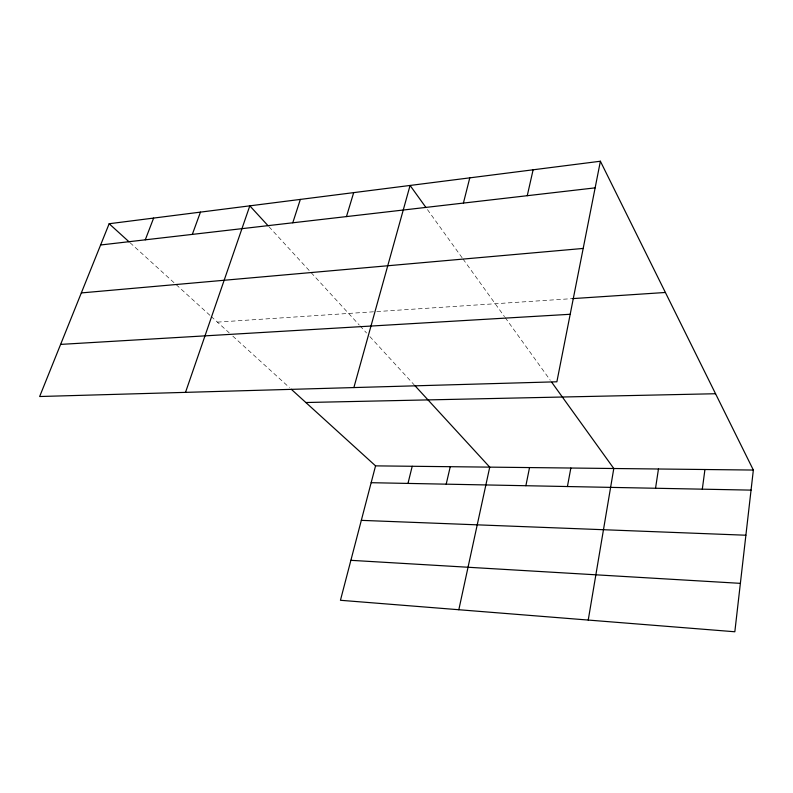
<?xml version="1.0" encoding="UTF-8"?>
<svg xmlns="http://www.w3.org/2000/svg" width="793" height="793" viewBox="0 0 793 793"><rect width="100%" height="100%" fill="white"/><g stroke="black" fill="none" stroke-linecap="round" stroke-linejoin="round"><path stroke-width="0.59" stroke-dasharray="3.96 2.97" d="M217.411 322.127L375.575 311.659M376.794 311.58L572.457 298.624M130.052 242.717L210.224 315.594M211.126 316.417L229.187 332.832M232.805 336.123L289.445 387.599M268.986 226.729L359.239 325.011M360.052 325.903L366.584 333.02M369.855 336.579L414.164 384.833M427.437 209.57L462.369 258.102M463.072 259.083L504.507 316.655M505.22 317.646L550.312 380.293"/><path stroke-width="1.19" d="M600.39 161.237L556.874 381.79L39.65 396.52L109.156 223.735L600.39 161.237L753.35 470.051L734.833 631.763L340.445 600.281L375.555 465.868L291.269 389.264M702.311 489.172L704.937 469.515M655.543 488.26L658.458 469M588.237 620.067L613.792 468.504L551.73 382.266M567.421 486.535L570.851 468.029M525.878 485.722L529.536 467.573M458.82 609.738L489.737 467.136L414.977 385.715M527.256 195.702L533.114 169.791M446.191 484.166L450.255 466.7M407.979 483.423L412.211 466.274M463.409 203.077L469.783 177.85M353.876 387.569L410.08 185.453L425.99 207.558M346.462 216.588L353.688 192.62M292.776 222.783L300.349 199.41M185.512 392.366L249.815 205.843L268.153 225.817M192.322 234.391L200.451 212.118M145.278 239.823L153.634 218.075M100.612 244.987L595.137 187.862M81.322 292.924L583.182 248.437M572.457 298.624L665.396 292.478M60.615 344.4L570.197 314.276M305.85 402.517L715.554 393.734M375.555 465.868L753.35 470.051M371.154 482.699L751.05 490.124M361.321 520.357L745.886 535.225M350.883 560.324L740.375 583.351M109.156 223.735L129.14 241.895"/></g></svg>
